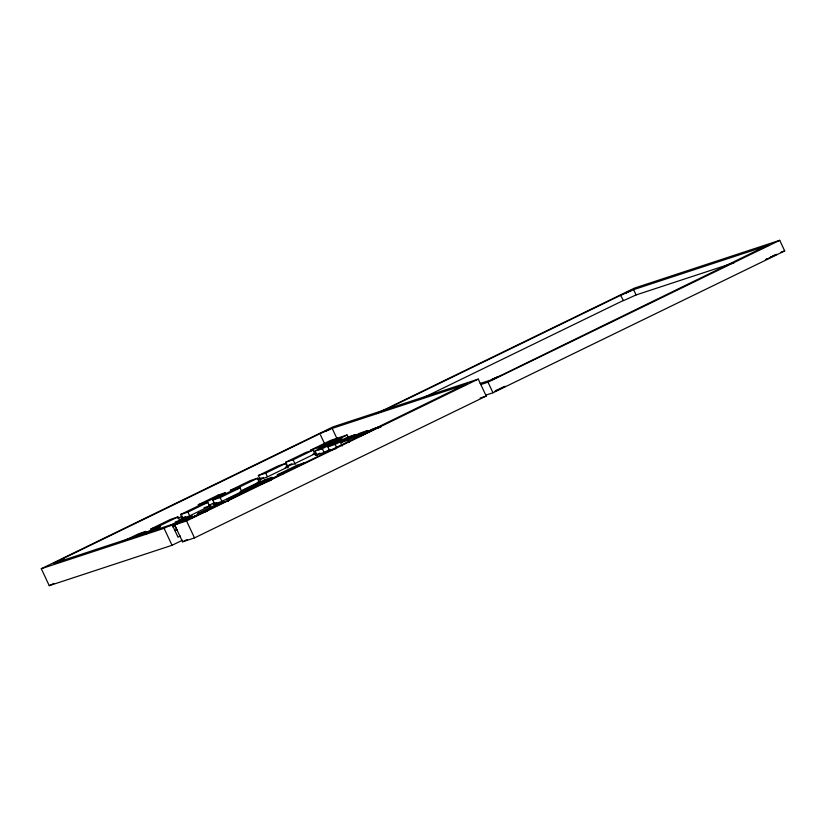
<?xml version="1.0" encoding="UTF-8"?>
<svg xmlns="http://www.w3.org/2000/svg" width="826" height="826" viewBox="0 0 826 826"><rect width="100%" height="100%" fill="white"/><g stroke="black" fill="none" stroke-linecap="round" stroke-linejoin="round"><path stroke-width="1.24" d="M734.004 262.74L636.082 294.944L623.537 300.633L620.574 295.429L633.604 289.637L765.785 246.169L502.384 374.725L489.942 380.29L480.154 383.501M766.001 259.23L766.569 258.93M182.37 540.266L172.025 545.294L49.24 585.675L41.3 568.711L333.023 426.866L478.264 379.103L486.215 396.057L194.492 537.902L182.577 541.825L174.627 524.861L201.42 513.256L464.274 384.957L332.186 428.395L319.889 433.712L60.825 559.687L64.191 558.469L56.344 562.516L172.045 524.458L178.003 537.179L180.316 536.064M495.765 390.584L496.509 390.213M376.336 413.62L634.482 288.098L779.734 240.325L784.7 250.928L492.977 392.773L485.657 395.179M381.447 411.596L620.832 295.202M122.919 541.391L138.407 533.864L145.737 531.448L146.801 533.72M260.5 480.071L258.373 475.528L278.29 465.843L285.62 463.427L287.747 467.97M287.882 466.752L285.755 462.209L305.672 452.524L313.002 450.118L315.129 454.661M130.25 538.975L145.737 531.448M182.711 519.048L180.584 514.505L200.501 504.82L207.832 502.404L209.959 506.947M258.373 475.528L265.714 473.112L285.62 463.427M285.755 462.209L293.096 459.803L313.002 450.118M317.979 447.692L337.896 438.017L330.555 440.423L310.648 450.108L317.979 447.692L319.043 449.964M320.88 449.365L319.817 447.093L339.723 437.408L347.065 434.992L348.128 437.264M137.581 536.57L153.068 529.032L160.409 526.627L144.922 534.154M177.962 516.931L158.055 526.616L150.714 529.022L170.631 519.347L177.962 516.931L179.562 520.339M180.584 514.505L187.925 512.089L207.832 502.404M214.936 504.531L212.809 499.988L232.726 490.303L240.056 487.898L241.657 491.305M257.619 478.202L237.702 487.887L230.361 490.293L250.278 480.618L257.619 478.202L259.746 482.745M423.242 397.781L623.31 300.499M347.065 434.992L327.148 444.677L319.817 447.093M314.964 451.037L334.881 441.352L342.212 438.947L322.305 448.621L314.964 451.037L317.091 455.58M212.809 499.988L220.15 497.572L240.056 487.898M177.807 518.418L182.432 516.167M257.609 479.617L261.078 477.924M263.36 477.593L258.755 479.834L266.819 477.18L288.728 466.535L285.269 467.671M291.898 463.727L286.126 466.525L294.201 463.871L316.1 453.216L312.641 454.362M327.808 446.814L347.715 437.13L355.056 434.724L335.139 444.398L327.808 446.814L329.398 450.222M185.571 516.57L180.956 518.821L189.03 516.167L210.929 505.512L204.012 507.784M208.885 505.357L214.657 502.549M41.3 568.711L164.085 528.33L181.059 520.039L175.298 521.929M216.649 502.621L213.191 504.304L221.254 501.65L243.164 490.995L239.705 492.131M241.12 490.84L260.717 481.31L257.258 482.446M340.642 442.591L360.559 432.907L367.89 430.501L347.983 440.175L340.642 442.591L342.243 445.999M169.681 526.007L185.169 518.48L192.499 516.064L172.593 525.749M319.951 453.113L315.346 455.353L323.41 452.7L330.328 449.334M49.24 585.675L53.876 583.424M227.346 499.121L247.263 489.436L254.594 487.03L234.687 496.715L227.346 499.121L228.41 501.392M172.737 526.833L174.947 525.759L177.074 530.302M185.458 520.648L199.84 513.658L207.171 511.242M330.483 450.005L328.18 451.13L336.254 448.477M174.627 524.861L186.552 520.948L478.264 379.103M271.341 480.04L259.581 484.604L279.487 474.929L284.381 473.319M174.585 530.54L176.898 529.425M480.691 384.586L488.011 382.17L779.734 240.325M182.577 541.825L187.172 539.595M497.324 389.81L498.192 389.387M499.1 388.953L500.019 388.53M770.627 256.938L771.546 256.504M500.917 388.117L501.785 387.724M772.444 256.101L773.301 255.709M502.6 387.363L503.344 387.043M774.096 255.358L775.438 254.8M766.27 259.457L776.688 254.387L775.944 254.604M494.557 391.534L505.367 386.3L504.531 386.558M781.035 252.126L784.7 250.928M349.15 437.491L358.938 434.28M367.498 431.461L371.163 430.253M377.275 428.24L380.951 427.042M480.113 398.07L486.215 396.057M172.5 526.565L174.947 525.759M633.604 289.637L636.082 294.944M488.011 382.17L492.977 392.773M347.983 440.175L349.047 442.447M332.186 428.395L337.06 438.802M335.139 444.398L336.74 447.806M320.436 434.868L324.226 442.963M322.305 448.621L324.432 453.164M293.096 459.803L295.223 464.336M265.714 473.112L267.304 476.519M220.15 497.572L222.277 502.115M187.925 512.089L190.052 516.632M186.552 520.948L194.492 537.902M164.085 528.33L172.025 545.294M54.155 563.115L58.357 561.153L54.155 563.115M462.828 386.021L467.031 384.059L462.828 386.021M763.017 247.841L768.789 245.157L763.017 247.841M325.475 431.182L329.677 429.231L325.475 431.182M491.769 379.723L497.5 377.079L491.769 379.723M625.716 292.972L631.446 290.329L625.716 292.972M191.642 517.861L195.721 516.002L191.642 517.861M218.054 495.135L198.137 504.81L205.478 502.404L225.384 492.719L218.054 495.135M264.816 479.751L244.909 489.436L252.24 487.02L272.157 477.335L264.816 479.751M217.393 503.963L197.486 513.648L204.817 511.232L224.734 501.547L217.393 503.963M297.04 465.234L277.133 474.919L284.464 472.503L304.381 462.818L297.04 465.234M373.393 428.684L353.476 438.369L360.817 435.963L380.724 426.278L373.393 428.684"/></g></svg>
